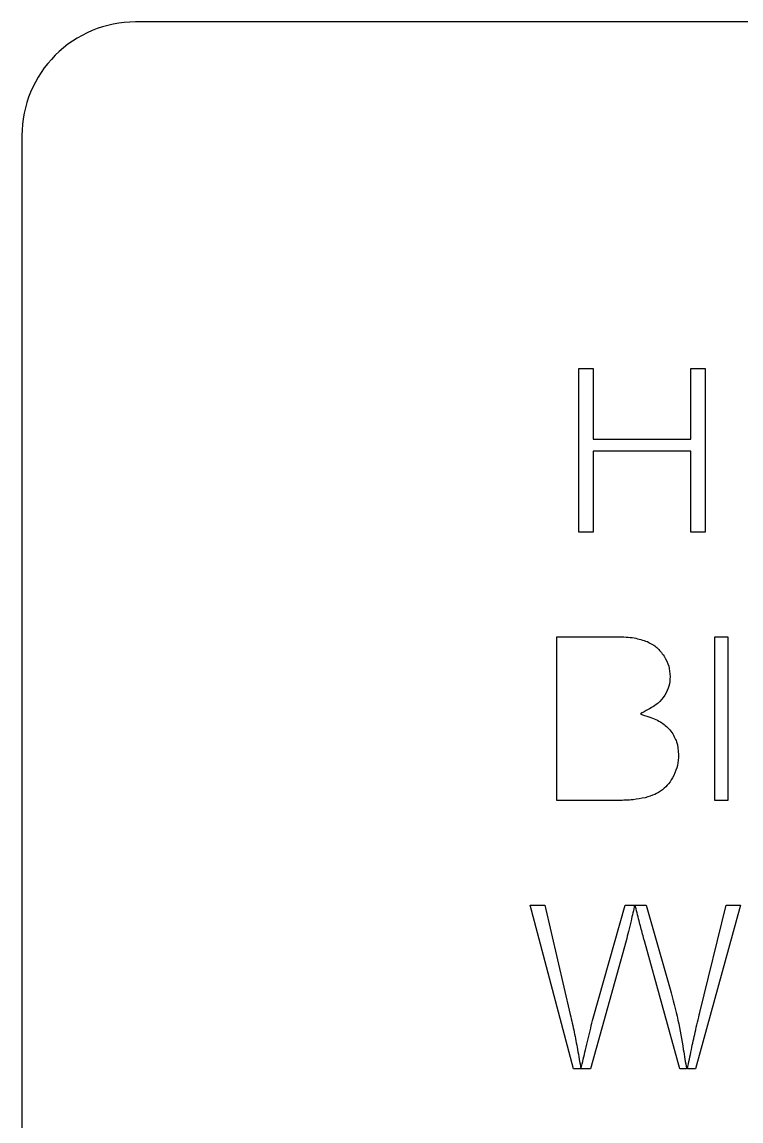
# Model space of a CAD drawing. Header units: millimetres. Extents: x -0.1 to 40.1, y -0.1 to 40.1.
# Drawn here: x -0.08 to 13.06, y 20 to 40.08 of the extents above; entities that cross this region are included whole.
import ezdxf

# ---------------------------------------------------------------- set-up
doc = ezdxf.new("R2010")
doc.units = ezdxf.units.MM
doc.layers.add('CUTOUTS', color=1, linetype='CONTINUOUS')
doc.layers.add('PERIMETER', color=5, linetype='CONTINUOUS')

msp = doc.modelspace()

# ---------------------------------------------------------------- linework, layer by layer
at = {"layer": 'CUTOUTS'}
for p, q in [((9.699, 25.856), (9.699, 28.846)), ((9.699, 28.846), (10.801, 28.846)), ((10.82, 25.856), (9.699, 25.856)), ((10.002, 20.955), (9.208, 23.945)), ((9.208, 23.945), (9.477, 23.945)), ((9.477, 23.945), (9.941, 21.945)), ((10.361, 21.88), (10.943, 23.945)), ((10.943, 23.945), (11.119, 23.945)), ((11.127, 23.945), (11.331, 23.945)), ((11.331, 23.945), (11.765, 22.411)), ((13.05, 23.945), (12.23, 20.955)), ((12.311, 21.985), (12.789, 23.945)), ((12.789, 23.945), (13.05, 23.945)), ((10.962, 23.292), (10.311, 20.955)), ((11.944, 20.955), (11.297, 23.293)), ((10.138, 20.955), (10.002, 20.955)), ((10.311, 20.955), (10.138, 20.955)), ((12.066, 20.955), (11.944, 20.955)), ((12.23, 20.955), (12.081, 20.955))]:
    msp.add_line(p, q, dxfattribs=at)
for points in [[(10.361, 30.757), (10.096, 30.757), (10.096, 33.747), (10.361, 33.747), (10.361, 32.457), (12.144, 32.457), (12.144, 33.747), (12.409, 33.747), (12.409, 30.757), (12.144, 30.757), (12.144, 32.237), (10.361, 32.237)], [(12.584, 28.846), (12.819, 28.846), (12.819, 25.856), (12.584, 25.856)]]:
    msp.add_lwpolyline(points, close=True, dxfattribs=at)
for points, knots in [([(10.801, 28.846), (10.91, 28.844), (11.015, 28.842), (11.112, 28.823), (11.189, 28.809), (11.268, 28.783), (11.35, 28.756)], [0.00006802, 0.00006802, 0.00006802, 0.00006802, 0.03251023, 0.03251023, 0.03251023, 0.05819147, 0.05819147, 0.05819147, 0.05819147]), ([(11.35, 28.756), (11.416, 28.722), (11.477, 28.688), (11.524, 28.648), (11.57, 28.608), (11.612, 28.552), (11.656, 28.492)], [0.00060516, 0.00060516, 0.00060516, 0.00060516, 0.02285149, 0.02285149, 0.02285149, 0.04499942, 0.04499942, 0.04499942, 0.04499942]), ([(11.656, 28.492), (11.691, 28.428), (11.723, 28.367), (11.74, 28.309), (11.756, 28.252), (11.762, 28.187), (11.767, 28.118)], [0.00049265, 0.00049265, 0.00049265, 0.00049265, 0.02227313, 0.02227313, 0.02227313, 0.0431246, 0.0431246, 0.0431246, 0.0431246]), ([(11.767, 28.118), (11.763, 28.053), (11.758, 27.994), (11.743, 27.943), (11.728, 27.891), (11.701, 27.837), (11.67, 27.779)], [0.00054921, 0.00054921, 0.00054921, 0.00054921, 0.01973459, 0.01973459, 0.01973459, 0.03928228, 0.03928228, 0.03928228, 0.03928228]), ([(11.67, 27.779), (11.629, 27.723), (11.59, 27.672), (11.546, 27.634), (11.498, 27.591), (11.435, 27.555), (11.367, 27.517), (11.319, 27.49), (11.27, 27.463), (11.222, 27.436)], [0.00056344, 0.00056344, 0.00056344, 0.00056344, 0.02111796, 0.02111796, 0.02111796, 0.0441678, 0.0441678, 0.0441678, 0.06057265, 0.06057265, 0.06057265, 0.06057265]), ([(11.222, 27.436), (11.274, 27.418), (11.326, 27.399), (11.379, 27.381), (11.467, 27.35), (11.549, 27.32), (11.614, 27.276), (11.672, 27.238), (11.725, 27.182), (11.782, 27.121)], [-0.01634227, -0.01634227, -0.01634227, -0.01634227, 0, 0, 0, 0.02761135, 0.02761135, 0.02761135, 0.05224135, 0.05224135, 0.05224135, 0.05224135]), ([(11.782, 27.121), (11.825, 27.052), (11.864, 26.987), (11.885, 26.924), (11.907, 26.856), (11.914, 26.777), (11.92, 26.691)], [0.00070077, 0.00070077, 0.00070077, 0.00070077, 0.02477731, 0.02477731, 0.02477731, 0.05022292, 0.05022292, 0.05022292, 0.05022292]), ([(11.92, 26.691), (11.916, 26.62), (11.912, 26.554), (11.898, 26.495), (11.885, 26.437), (11.86, 26.377), (11.834, 26.313)], [0.00043865, 0.00043865, 0.00043865, 0.00043865, 0.021412, 0.021412, 0.021412, 0.04198176, 0.04198176, 0.04198176, 0.04198176]), ([(11.834, 26.313), (11.803, 26.256), (11.774, 26.203), (11.739, 26.16), (11.708, 26.123), (11.669, 26.087), (11.626, 26.049)], [0.00036286, 0.00036286, 0.00036286, 0.00036286, 0.01975542, 0.01975542, 0.01975542, 0.03691818, 0.03691818, 0.03691818, 0.03691818]), ([(11.31, 25.906), (11.234, 25.891), (11.161, 25.877), (11.089, 25.869), (11.002, 25.859), (10.912, 25.857), (10.82, 25.856)], [0.00030817, 0.00030817, 0.00030817, 0.00030817, 0.02333278, 0.02333278, 0.02333278, 0.05102091, 0.05102091, 0.05102091, 0.05102091]), ([(11.626, 26.049), (11.577, 26.017), (11.531, 25.988), (11.485, 25.966), (11.433, 25.942), (11.373, 25.925), (11.31, 25.906)], [0.00055887, 0.00055887, 0.00055887, 0.00055887, 0.01789023, 0.01789023, 0.01789023, 0.03759905, 0.03759905, 0.03759905, 0.03759905]), ([(11.119, 23.945), (11.097, 23.85), (11.075, 23.754), (11.053, 23.658), (11.038, 23.591), (11.022, 23.525), (11.006, 23.459), (10.992, 23.404), (10.977, 23.348), (10.962, 23.292)], [-0.0294766, -0.0294766, -0.0294766, -0.0294766, 0, 0, 0, 0.02058591, 0.02058591, 0.02058591, 0.03797714, 0.03797714, 0.03797714, 0.03797714]), ([(11.297, 23.293), (11.297, 23.293), (11.297, 23.293), (11.297, 23.293), (11.274, 23.374), (11.252, 23.454), (11.231, 23.534), (11.22, 23.575), (11.21, 23.617), (11.199, 23.659), (11.175, 23.755), (11.151, 23.85), (11.127, 23.945)], [-0.00001516, -0.00001516, -0.00001516, -0.00001516, 0, 0, 0, 0.02509755, 0.02509755, 0.02509755, 0.03813672, 0.03813672, 0.03813672, 0.06760783, 0.06760783, 0.06760783, 0.06760783]), ([(11.765, 22.411), (11.817, 22.221), (11.868, 22.032), (11.91, 21.842), (11.948, 21.666), (11.978, 21.487), (12.007, 21.307), (12.027, 21.19), (12.046, 21.073), (12.066, 20.955)], [0, 0, 0, 0, 0.0591696, 0.0591696, 0.0591696, 0.1138789, 0.1138789, 0.1138789, 0.1495159, 0.1495159, 0.1495159, 0.1495159]), ([(9.941, 21.945), (9.966, 21.838), (9.991, 21.731), (10.013, 21.624), (10.035, 21.519), (10.054, 21.413), (10.074, 21.306), (10.095, 21.189), (10.116, 21.072), (10.138, 20.955)], [0, 0, 0, 0, 0.0330243, 0.0330243, 0.0330243, 0.065622, 0.065622, 0.065622, 0.1012578, 0.1012578, 0.1012578, 0.1012578]), ([(12.081, 20.955), (12.106, 21.072), (12.13, 21.188), (12.155, 21.304), (12.177, 21.411), (12.2, 21.517), (12.224, 21.622), (12.251, 21.743), (12.281, 21.864), (12.311, 21.985), (12.311, 21.985), (12.311, 21.985), (12.311, 21.985)], [-0.0356251, -0.0356251, -0.0356251, -0.0356251, 0, 0, 0, 0.0327054, 0.0327054, 0.0327054, 0.0700967, 0.0700967, 0.0700967, 0.070105, 0.070105, 0.070105, 0.070105]), ([(10.138, 20.955), (10.166, 21.071), (10.193, 21.187), (10.22, 21.302), (10.252, 21.434), (10.283, 21.567), (10.315, 21.698), (10.33, 21.759), (10.346, 21.82), (10.361, 21.88)], [-0.03563852, -0.03563852, -0.03563852, -0.03563852, 0, 0, 0, 0.04080708, 0.04080708, 0.04080708, 0.05963931, 0.05963931, 0.05963931, 0.05963931])]:
    msp.add_open_spline(points, degree=3, knots=knots, dxfattribs=at)
at = {"layer": 'PERIMETER'}
msp.add_lwpolyline([(38, 40.075), (2, 40.075, 0.414214), (-0.075, 38), (-0.075, 2, 0.414214), (2, -0.075), (38, -0.075, 0.414214), (40.075, 2), (40.075, 38, 0.414214)], format="xyb", close=True, dxfattribs=at)

doc.saveas('drawing.dxf')
